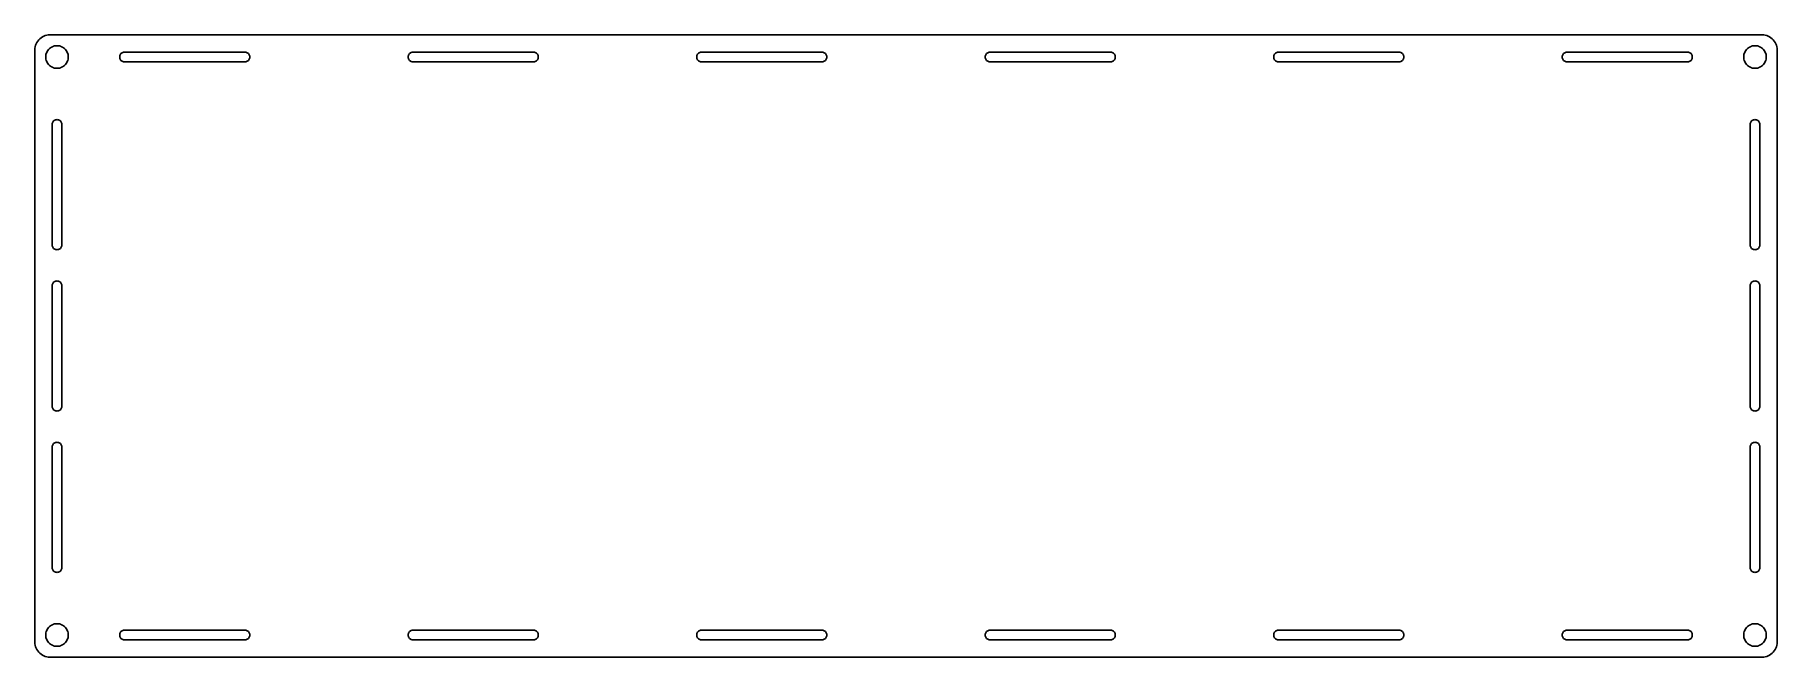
# Model space of a CAD drawing. Header units: metres. Extents: x -290 to 290, y -104 to 104.
import ezdxf

# ---------------------------------------------------------------- set-up
doc = ezdxf.new("R2010")
doc.units = ezdxf.units.M

msp = doc.modelspace()

# ---------------------------------------------------------------- linework, layer by layer
for p, q in [((-289.848, 99.0976), (-289.875, 98.575)), ((-289.875, 98.575), (-289.875, -98.575)), ((-289.766, 99.6146), (-289.848, 99.0976)), ((-289.63, 100.12), (-289.766, 99.6146)), ((-289.443, 100.609), (-289.63, 100.12)), ((-289.205, 101.075), (-289.443, 100.609)), ((-288.92, 101.514), (-289.205, 101.075)), ((-288.591, 101.921), (-288.92, 101.514)), ((-288.221, 102.291), (-288.591, 101.921)), ((-287.814, 102.62), (-288.221, 102.291)), ((-287.375, 102.905), (-287.814, 102.62)), ((-286.909, 103.143), (-287.375, 102.905)), ((-286.42, 103.33), (-286.909, 103.143)), ((-285.915, 103.466), (-286.42, 103.33)), ((-285.398, 103.548), (-285.915, 103.466)), ((-285.534, 98.4042), (-285.287, 98.7092)), ((-284.875, 103.575), (-285.398, 103.548)), ((-285.287, 98.7092), (-285.009, 98.9868)), ((-285.009, 98.9868), (-284.704, 99.2338)), ((284.875, 103.575), (-284.875, 103.575)), ((-284.704, 99.2338), (-284.375, 99.4476)), ((-284.375, 99.4476), (-284.025, 99.6258)), ((-284.025, 99.6258), (-283.659, 99.7665)), ((-283.659, 99.7665), (-283.28, 99.8681)), ((-283.28, 99.8681), (-282.892, 99.9295)), ((-282.892, 99.9295), (-282.5, 99.95)), ((-282.5, 99.95), (-282.108, 99.9295)), ((-282.108, 99.9295), (-281.72, 99.8681)), ((-281.72, 99.8681), (-281.341, 99.7665)), ((-281.341, 99.7665), (-280.975, 99.6258)), ((-280.975, 99.6258), (-280.625, 99.4476)), ((-280.625, 99.4476), (-280.296, 99.2338)), ((-280.296, 99.2338), (-279.991, 98.9868)), ((-279.991, 98.9868), (-279.713, 98.7092)), ((-279.713, 98.7092), (-279.466, 98.4042)), ((279.466, 98.4042), (279.713, 98.7092)), ((279.713, 98.7092), (279.991, 98.9868)), ((279.991, 98.9868), (280.296, 99.2338)), ((280.296, 99.2338), (280.625, 99.4476)), ((280.625, 99.4476), (280.975, 99.6258)), ((280.975, 99.6258), (281.341, 99.7665)), ((281.341, 99.7665), (281.72, 99.8681)), ((281.72, 99.8681), (282.108, 99.9295)), ((282.108, 99.9295), (282.5, 99.95)), ((282.5, 99.95), (282.892, 99.9295)), ((282.892, 99.9295), (283.28, 99.8681)), ((283.28, 99.8681), (283.659, 99.7665)), ((283.659, 99.7665), (284.025, 99.6258)), ((284.025, 99.6258), (284.375, 99.4476)), ((284.375, 99.4476), (284.704, 99.2338)), ((284.704, 99.2338), (285.009, 98.9868)), ((285.398, 103.548), (284.875, 103.575)), ((285.009, 98.9868), (285.287, 98.7092)), ((285.287, 98.7092), (285.534, 98.4042)), ((285.915, 103.466), (285.398, 103.548)), ((286.42, 103.33), (285.915, 103.466)), ((286.909, 103.143), (286.42, 103.33)), ((287.375, 102.905), (286.909, 103.143)), ((287.814, 102.62), (287.375, 102.905)), ((288.221, 102.291), (287.814, 102.62)), ((288.591, 101.921), (288.221, 102.291)), ((288.92, 101.514), (288.591, 101.921)), ((289.205, 101.075), (288.92, 101.514)), ((289.443, 100.609), (289.205, 101.075)), ((289.63, 100.12), (289.443, 100.609)), ((289.766, 99.6146), (289.63, 100.12)), ((289.848, 99.0976), (289.766, 99.6146)), ((289.875, 98.575), (289.848, 99.0976)), ((289.875, -98.575), (289.875, 98.575)), ((-286.25, 96.2), (-286.229, 96.592)), ((-286.229, 95.808), (-286.25, 96.2)), ((-286.229, 96.592), (-286.168, 96.9797)), ((-286.168, 95.4203), (-286.229, 95.808)), ((-286.168, 96.9797), (-286.066, 97.3588)), ((-286.066, 95.0412), (-286.168, 95.4203)), ((-286.066, 97.3588), (-285.926, 97.7253)), ((-285.926, 94.6747), (-286.066, 95.0412)), ((-285.926, 97.7253), (-285.748, 98.075)), ((-285.748, 94.325), (-285.926, 94.6747)), ((-285.748, 98.075), (-285.534, 98.4042)), ((-285.534, 93.9958), (-285.748, 94.325)), ((-285.287, 93.6908), (-285.534, 93.9958)), ((-285.009, 93.4132), (-285.287, 93.6908)), ((-284.704, 93.1662), (-285.009, 93.4132)), ((-284.375, 92.9524), (-284.704, 93.1662)), ((-284.025, 92.7742), (-284.375, 92.9524)), ((-283.659, 92.6335), (-284.025, 92.7742)), ((-280.975, 92.7742), (-281.341, 92.6335)), ((-280.625, 92.9524), (-280.975, 92.7742)), ((-280.296, 93.1662), (-280.625, 92.9524)), ((-279.991, 93.4132), (-280.296, 93.1662)), ((-279.713, 93.6908), (-279.991, 93.4132)), ((-279.466, 93.9958), (-279.713, 93.6908)), ((-279.466, 98.4042), (-279.252, 98.075)), ((-279.252, 94.325), (-279.466, 93.9958)), ((-279.252, 98.075), (-279.074, 97.7253)), ((-279.074, 94.6747), (-279.252, 94.325)), ((-279.074, 97.7253), (-278.934, 97.3588)), ((-278.934, 95.0412), (-279.074, 94.6747)), ((-278.934, 97.3588), (-278.832, 96.9797)), ((-278.832, 95.4203), (-278.934, 95.0412)), ((-278.832, 96.9797), (-278.771, 96.592)), ((-278.771, 95.808), (-278.832, 95.4203)), ((-278.771, 96.592), (-278.75, 96.2)), ((-278.75, 96.2), (-278.771, 95.808)), ((-261.65, 96.2), (-261.632, 96.4459)), ((-261.632, 95.9541), (-261.65, 96.2)), ((-261.632, 96.4459), (-261.577, 96.6863)), ((-261.577, 95.7137), (-261.632, 95.9541)), ((-261.577, 96.6863), (-261.487, 96.9159)), ((-261.487, 95.4841), (-261.577, 95.7137)), ((-261.487, 96.9159), (-261.363, 97.1295)), ((-261.363, 95.2705), (-261.487, 95.4841)), ((-261.363, 97.1295), (-261.21, 97.3223)), ((-261.21, 95.0777), (-261.363, 95.2705)), ((-261.21, 97.3223), (-261.029, 97.49)), ((-261.029, 94.91), (-261.21, 95.0777)), ((-261.029, 97.49), (-260.825, 97.6289)), ((-260.825, 94.7711), (-261.029, 94.91)), ((-260.825, 97.6289), (-260.603, 97.7359)), ((-260.603, 94.664), (-260.825, 94.7711)), ((-260.603, 97.7359), (-260.367, 97.8086)), ((-260.367, 94.5914), (-260.603, 94.664)), ((-260.367, 97.8086), (-260.123, 97.8454)), ((-260.123, 94.5546), (-260.367, 94.5914)), ((-260.123, 97.8454), (-219.877, 97.8454)), ((-219.877, 94.5546), (-260.123, 94.5546)), ((-219.877, 97.8454), (-219.633, 97.8086)), ((-219.633, 94.5914), (-219.877, 94.5546)), ((-219.633, 97.8086), (-219.397, 97.7359)), ((-219.397, 94.664), (-219.633, 94.5914)), ((-219.397, 97.7359), (-219.175, 97.6289)), ((-219.175, 94.7711), (-219.397, 94.664)), ((-219.175, 97.6289), (-218.971, 97.49)), ((-218.971, 94.91), (-219.175, 94.7711)), ((-218.971, 97.49), (-218.79, 97.3223)), ((-218.79, 95.0777), (-218.971, 94.91)), ((-218.79, 97.3223), (-218.637, 97.1295)), ((-218.637, 95.2705), (-218.79, 95.0777)), ((-218.637, 97.1295), (-218.513, 96.9159)), ((-218.513, 95.4841), (-218.637, 95.2705)), ((-218.513, 96.9159), (-218.423, 96.6863)), ((-218.423, 95.7137), (-218.513, 95.4841)), ((-218.423, 96.6863), (-218.368, 96.4459)), ((-218.368, 95.9541), (-218.423, 95.7137)), ((-218.368, 96.4459), (-218.35, 96.2)), ((-218.35, 96.2), (-218.368, 95.9541)), ((-165.65, 96.2), (-165.632, 96.4459)), ((-165.632, 95.9541), (-165.65, 96.2)), ((-165.632, 96.4459), (-165.577, 96.6863)), ((-165.577, 95.7137), (-165.632, 95.9541)), ((-165.577, 96.6863), (-165.487, 96.9159)), ((-165.487, 95.4841), (-165.577, 95.7137)), ((-165.487, 96.9159), (-165.363, 97.1295)), ((-165.363, 95.2705), (-165.487, 95.4841)), ((-165.363, 97.1295), (-165.21, 97.3223)), ((-165.21, 95.0777), (-165.363, 95.2705)), ((-165.21, 97.3223), (-165.029, 97.49)), ((-165.029, 94.91), (-165.21, 95.0777)), ((-165.029, 97.49), (-164.825, 97.6289)), ((-164.825, 94.7711), (-165.029, 94.91)), ((-164.825, 97.6289), (-164.603, 97.7359)), ((-164.603, 94.664), (-164.825, 94.7711)), ((-164.603, 97.7359), (-164.367, 97.8086)), ((-164.367, 94.5914), (-164.603, 94.664)), ((-164.367, 97.8086), (-164.123, 97.8454)), ((-164.123, 94.5546), (-164.367, 94.5914)), ((-164.123, 97.8454), (-123.877, 97.8454)), ((-123.877, 94.5546), (-164.123, 94.5546)), ((-123.877, 97.8454), (-123.633, 97.8086)), ((-123.633, 94.5914), (-123.877, 94.5546)), ((-123.633, 97.8086), (-123.397, 97.7359)), ((-123.397, 94.664), (-123.633, 94.5914)), ((-123.397, 97.7359), (-123.175, 97.6289)), ((-123.175, 94.7711), (-123.397, 94.664)), ((-123.175, 97.6289), (-122.971, 97.49)), ((-122.971, 94.91), (-123.175, 94.7711)), ((-122.971, 97.49), (-122.79, 97.3223)), ((-122.79, 95.0777), (-122.971, 94.91)), ((-122.79, 97.3223), (-122.637, 97.1295)), ((-122.637, 95.2705), (-122.79, 95.0777)), ((-122.637, 97.1295), (-122.513, 96.9159)), ((-122.513, 95.4841), (-122.637, 95.2705)), ((-122.513, 96.9159), (-122.423, 96.6863)), ((-122.423, 95.7137), (-122.513, 95.4841)), ((-122.423, 96.6863), (-122.368, 96.4459)), ((-122.368, 95.9541), (-122.423, 95.7137)), ((-122.368, 96.4459), (-122.35, 96.2)), ((-122.35, 96.2), (-122.368, 95.9541)), ((-69.65, 96.2), (-69.6316, 96.4459)), ((-69.6316, 95.9541), (-69.65, 96.2)), ((-69.6316, 96.4459), (-69.5767, 96.6863)), ((-69.5767, 95.7137), (-69.6316, 95.9541)), ((-69.5767, 96.6863), (-69.4866, 96.9159)), ((-69.4866, 95.4841), (-69.5767, 95.7137)), ((-69.4866, 96.9159), (-69.3633, 97.1295)), ((-69.3633, 95.2705), (-69.4866, 95.4841)), ((-69.3633, 97.1295), (-69.2095, 97.3223)), ((-69.2095, 95.0777), (-69.3633, 95.2705)), ((-69.2095, 97.3223), (-69.0287, 97.49)), ((-69.0287, 94.91), (-69.2095, 95.0777)), ((-69.0287, 97.49), (-68.825, 97.6289)), ((-68.825, 94.7711), (-69.0287, 94.91)), ((-68.825, 97.6289), (-68.6028, 97.7359)), ((-68.6028, 94.664), (-68.825, 94.7711)), ((-68.6028, 97.7359), (-68.3672, 97.8086)), ((-68.3672, 94.5914), (-68.6028, 94.664)), ((-68.3672, 97.8086), (-68.1233, 97.8454)), ((-68.1233, 94.5546), (-68.3672, 94.5914)), ((-68.1233, 97.8454), (-27.8767, 97.8454)), ((-27.8767, 94.5546), (-68.1233, 94.5546)), ((-27.8767, 97.8454), (-27.6328, 97.8086)), ((-27.6328, 94.5914), (-27.8767, 94.5546)), ((-27.6328, 97.8086), (-27.3972, 97.7359)), ((-27.3972, 94.664), (-27.6328, 94.5914)), ((-27.3972, 97.7359), (-27.175, 97.6289)), ((-27.175, 94.7711), (-27.3972, 94.664)), ((-27.175, 97.6289), (-26.9712, 97.49)), ((-26.9712, 94.91), (-27.175, 94.7711)), ((-26.9712, 97.49), (-26.7905, 97.3223)), ((-26.7905, 95.0777), (-26.9712, 94.91)), ((-26.7905, 97.3223), (-26.6367, 97.1295)), ((-26.6367, 95.2705), (-26.7905, 95.0777)), ((-26.6367, 97.1295), (-26.5134, 96.9159)), ((-26.5134, 95.4841), (-26.6367, 95.2705)), ((-26.5134, 96.9159), (-26.4233, 96.6863)), ((-26.4233, 95.7137), (-26.5134, 95.4841)), ((-26.4233, 96.6863), (-26.3684, 96.4459)), ((-26.3684, 95.9541), (-26.4233, 95.7137)), ((-26.3684, 96.4459), (-26.35, 96.2)), ((-26.35, 96.2), (-26.3684, 95.9541)), ((26.35, 96.2), (26.3684, 96.4459)), ((26.3684, 95.9541), (26.35, 96.2)), ((26.3684, 96.4459), (26.4233, 96.6863)), ((26.4233, 95.7137), (26.3684, 95.9541)), ((26.4233, 96.6863), (26.5134, 96.9159)), ((26.5134, 95.4841), (26.4233, 95.7137)), ((26.5134, 96.9159), (26.6367, 97.1295)), ((26.6367, 95.2705), (26.5134, 95.4841)), ((26.6367, 97.1295), (26.7905, 97.3223)), ((26.7905, 95.0777), (26.6367, 95.2705)), ((26.7905, 97.3223), (26.9712, 97.49)), ((26.9712, 94.91), (26.7905, 95.0777)), ((26.9712, 97.49), (27.175, 97.6289)), ((27.175, 94.7711), (26.9712, 94.91)), ((27.175, 97.6289), (27.3972, 97.7359)), ((27.3972, 94.664), (27.175, 94.7711)), ((27.3972, 97.7359), (27.6328, 97.8086)), ((27.6328, 94.5914), (27.3972, 94.664)), ((27.6328, 97.8086), (27.8767, 97.8454)), ((27.8767, 94.5546), (27.6328, 94.5914)), ((27.8767, 97.8454), (68.1233, 97.8454)), ((68.1233, 94.5546), (27.8767, 94.5546)), ((68.1233, 97.8454), (68.3672, 97.8086)), ((68.3672, 94.5914), (68.1233, 94.5546)), ((68.3672, 97.8086), (68.6028, 97.7359)), ((68.6028, 94.664), (68.3672, 94.5914)), ((68.6028, 97.7359), (68.825, 97.6289)), ((68.825, 94.7711), (68.6028, 94.664)), ((68.825, 97.6289), (69.0287, 97.49)), ((69.0287, 94.91), (68.825, 94.7711)), ((69.0287, 97.49), (69.2095, 97.3223)), ((69.2095, 95.0777), (69.0287, 94.91)), ((69.2095, 97.3223), (69.3633, 97.1295)), ((69.3633, 95.2705), (69.2095, 95.0777)), ((69.3633, 97.1295), (69.4866, 96.9159)), ((69.4866, 95.4841), (69.3633, 95.2705)), ((69.4866, 96.9159), (69.5767, 96.6863)), ((69.5767, 95.7137), (69.4866, 95.4841)), ((69.5767, 96.6863), (69.6316, 96.4459)), ((69.6316, 95.9541), (69.5767, 95.7137)), ((69.6316, 96.4459), (69.65, 96.2)), ((69.65, 96.2), (69.6316, 95.9541)), ((122.35, 96.2), (122.368, 96.4459)), ((122.368, 95.9541), (122.35, 96.2)), ((122.368, 96.4459), (122.423, 96.6863)), ((122.423, 95.7137), (122.368, 95.9541)), ((122.423, 96.6863), (122.513, 96.9159)), ((122.513, 95.4841), (122.423, 95.7137)), ((122.513, 96.9159), (122.637, 97.1295)), ((122.637, 95.2705), (122.513, 95.4841)), ((122.637, 97.1295), (122.79, 97.3223)), ((122.79, 95.0777), (122.637, 95.2705)), ((122.79, 97.3223), (122.971, 97.49)), ((122.971, 94.91), (122.79, 95.0777)), ((122.971, 97.49), (123.175, 97.6289)), ((123.175, 94.7711), (122.971, 94.91)), ((123.175, 97.6289), (123.397, 97.7359)), ((123.397, 94.664), (123.175, 94.7711)), ((123.397, 97.7359), (123.633, 97.8086)), ((123.633, 94.5914), (123.397, 94.664)), ((123.633, 97.8086), (123.877, 97.8454)), ((123.877, 94.5546), (123.633, 94.5914)), ((123.877, 97.8454), (164.123, 97.8454)), ((164.123, 94.5546), (123.877, 94.5546)), ((164.123, 97.8454), (164.367, 97.8086)), ((164.367, 94.5914), (164.123, 94.5546)), ((164.367, 97.8086), (164.603, 97.7359)), ((164.603, 94.664), (164.367, 94.5914)), ((164.603, 97.7359), (164.825, 97.6289)), ((164.825, 94.7711), (164.603, 94.664)), ((164.825, 97.6289), (165.029, 97.49)), ((165.029, 94.91), (164.825, 94.7711)), ((165.029, 97.49), (165.21, 97.3223)), ((165.21, 95.0777), (165.029, 94.91)), ((165.21, 97.3223), (165.363, 97.1295)), ((165.363, 95.2705), (165.21, 95.0777)), ((165.363, 97.1295), (165.487, 96.9159)), ((165.487, 95.4841), (165.363, 95.2705)), ((165.487, 96.9159), (165.577, 96.6863)), ((165.577, 95.7137), (165.487, 95.4841)), ((165.577, 96.6863), (165.632, 96.4459)), ((165.632, 95.9541), (165.577, 95.7137)), ((165.632, 96.4459), (165.65, 96.2)), ((165.65, 96.2), (165.632, 95.9541)), ((218.35, 96.2), (218.368, 96.4459)), ((218.368, 95.9541), (218.35, 96.2)), ((218.368, 96.4459), (218.423, 96.6863)), ((218.423, 95.7137), (218.368, 95.9541)), ((218.423, 96.6863), (218.513, 96.9159)), ((218.513, 95.4841), (218.423, 95.7137)), ((218.513, 96.9159), (218.637, 97.1295)), ((218.637, 95.2705), (218.513, 95.4841)), ((218.637, 97.1295), (218.79, 97.3223)), ((218.79, 95.0777), (218.637, 95.2705)), ((218.79, 97.3223), (218.971, 97.49)), ((218.971, 94.91), (218.79, 95.0777)), ((218.971, 97.49), (219.175, 97.6289)), ((219.175, 94.7711), (218.971, 94.91)), ((219.175, 97.6289), (219.397, 97.7359)), ((219.397, 94.664), (219.175, 94.7711)), ((219.397, 97.7359), (219.633, 97.8086)), ((219.633, 94.5914), (219.397, 94.664)), ((219.633, 97.8086), (219.877, 97.8454)), ((219.877, 94.5546), (219.633, 94.5914)), ((219.877, 97.8454), (260.123, 97.8454)), ((260.123, 94.5546), (219.877, 94.5546)), ((260.123, 97.8454), (260.367, 97.8086)), ((260.367, 94.5914), (260.123, 94.5546)), ((260.367, 97.8086), (260.603, 97.7359)), ((260.603, 94.664), (260.367, 94.5914)), ((260.603, 97.7359), (260.825, 97.6289)), ((260.825, 94.7711), (260.603, 94.664)), ((260.825, 97.6289), (261.029, 97.49)), ((261.029, 94.91), (260.825, 94.7711)), ((261.029, 97.49), (261.21, 97.3223)), ((261.21, 95.0777), (261.029, 94.91)), ((261.21, 97.3223), (261.363, 97.1295)), ((261.363, 95.2705), (261.21, 95.0777)), ((261.363, 97.1295), (261.487, 96.9159)), ((261.487, 95.4841), (261.363, 95.2705)), ((261.487, 96.9159), (261.577, 96.6863)), ((261.577, 95.7137), (261.487, 95.4841)), ((261.577, 96.6863), (261.632, 96.4459)), ((261.632, 95.9541), (261.577, 95.7137)), ((261.632, 96.4459), (261.65, 96.2)), ((261.65, 96.2), (261.632, 95.9541)), ((278.75, 96.2), (278.771, 96.592)), ((278.771, 95.808), (278.75, 96.2)), ((278.771, 96.592), (278.832, 96.9797)), ((278.832, 95.4203), (278.771, 95.808)), ((278.832, 96.9797), (278.934, 97.3588)), ((278.934, 95.0412), (278.832, 95.4203)), ((278.934, 97.3588), (279.074, 97.7253)), ((279.074, 94.6747), (278.934, 95.0412)), ((279.074, 97.7253), (279.252, 98.075)), ((279.252, 94.325), (279.074, 94.6747)), ((279.252, 98.075), (279.466, 98.4042)), ((279.466, 93.9958), (279.252, 94.325)), ((279.713, 93.6908), (279.466, 93.9958)), ((279.991, 93.4132), (279.713, 93.6908)), ((280.296, 93.1662), (279.991, 93.4132)), ((280.625, 92.9524), (280.296, 93.1662)), ((280.975, 92.7742), (280.625, 92.9524)), ((281.341, 92.6335), (280.975, 92.7742)), ((284.025, 92.7742), (283.659, 92.6335)), ((284.375, 92.9524), (284.025, 92.7742)), ((284.704, 93.1662), (284.375, 92.9524)), ((285.009, 93.4132), (284.704, 93.1662)), ((285.287, 93.6908), (285.009, 93.4132)), ((285.534, 93.9958), (285.287, 93.6908)), ((285.534, 98.4042), (285.748, 98.075)), ((285.748, 94.325), (285.534, 93.9958)), ((285.748, 98.075), (285.926, 97.7253)), ((285.926, 94.6747), (285.748, 94.325)), ((285.926, 97.7253), (286.066, 97.3588)), ((286.066, 95.0412), (285.926, 94.6747)), ((286.066, 97.3588), (286.168, 96.9797)), ((286.168, 95.4203), (286.066, 95.0412)), ((286.168, 96.9797), (286.229, 96.592)), ((286.229, 95.808), (286.168, 95.4203)), ((286.229, 96.592), (286.25, 96.2)), ((286.25, 96.2), (286.229, 95.808)), ((-283.28, 92.5319), (-283.659, 92.6335)), ((-282.892, 92.4705), (-283.28, 92.5319)), ((-282.5, 92.45), (-282.892, 92.4705)), ((-282.108, 92.4705), (-282.5, 92.45)), ((-281.72, 92.5319), (-282.108, 92.4705)), ((-281.341, 92.6335), (-281.72, 92.5319)), ((281.72, 92.5319), (281.341, 92.6335)), ((282.108, 92.4705), (281.72, 92.5319)), ((282.5, 92.45), (282.108, 92.4705)), ((282.892, 92.4705), (282.5, 92.45)), ((283.28, 92.5319), (282.892, 92.4705)), ((283.659, 92.6335), (283.28, 92.5319)), ((-284.145, 73.8233), (-284.109, 74.0672)), ((-284.145, 33.5767), (-284.145, 73.8233)), ((-284.109, 74.0672), (-284.036, 74.3028)), ((-284.036, 74.3028), (-283.929, 74.525)), ((-283.929, 74.525), (-283.79, 74.7288)), ((-283.79, 74.7288), (-283.622, 74.9095)), ((-283.622, 74.9095), (-283.429, 75.0633)), ((-283.429, 75.0633), (-283.216, 75.1866)), ((-283.216, 75.1866), (-282.986, 75.2767)), ((-282.986, 75.2767), (-282.746, 75.3316)), ((-282.746, 75.3316), (-282.5, 75.35)), ((-282.5, 75.35), (-282.254, 75.3316)), ((-282.254, 75.3316), (-282.014, 75.2767)), ((-282.014, 75.2767), (-281.784, 75.1866)), ((-281.784, 75.1866), (-281.571, 75.0633)), ((-281.571, 75.0633), (-281.378, 74.9095)), ((-281.378, 74.9095), (-281.21, 74.7288)), ((-281.21, 74.7288), (-281.071, 74.525)), ((-281.071, 74.525), (-280.964, 74.3028)), ((-280.964, 74.3028), (-280.891, 74.0672)), ((-280.891, 74.0672), (-280.855, 73.8233)), ((-280.855, 73.8233), (-280.855, 33.5767)), ((280.855, 73.8233), (280.891, 74.0672)), ((280.855, 33.5767), (280.855, 73.8233)), ((280.891, 74.0672), (280.964, 74.3028)), ((280.964, 74.3028), (281.071, 74.525)), ((281.071, 74.525), (281.21, 74.7288)), ((281.21, 74.7288), (281.378, 74.9095)), ((281.378, 74.9095), (281.571, 75.0633)), ((281.571, 75.0633), (281.784, 75.1866)), ((281.784, 75.1866), (282.014, 75.2767)), ((282.014, 75.2767), (282.254, 75.3316)), ((282.254, 75.3316), (282.5, 75.35)), ((282.5, 75.35), (282.746, 75.3316)), ((282.746, 75.3316), (282.986, 75.2767)), ((282.986, 75.2767), (283.216, 75.1866)), ((283.216, 75.1866), (283.429, 75.0633)), ((283.429, 75.0633), (283.622, 74.9095)), ((283.622, 74.9095), (283.79, 74.7288)), ((283.79, 74.7288), (283.929, 74.525)), ((283.929, 74.525), (284.036, 74.3028)), ((284.036, 74.3028), (284.109, 74.0672)), ((284.109, 74.0672), (284.145, 73.8233)), ((284.145, 73.8233), (284.145, 33.5767)), ((-284.109, 33.3328), (-284.145, 33.5767)), ((-284.036, 33.0972), (-284.109, 33.3328)), ((-283.929, 32.875), (-284.036, 33.0972)), ((-283.79, 32.6712), (-283.929, 32.875)), ((-283.622, 32.4905), (-283.79, 32.6712)), ((-283.429, 32.3367), (-283.622, 32.4905)), ((-283.216, 32.2134), (-283.429, 32.3367)), ((-282.986, 32.1233), (-283.216, 32.2134)), ((-282.746, 32.0684), (-282.986, 32.1233)), ((-282.5, 32.05), (-282.746, 32.0684)), ((-282.254, 32.0684), (-282.5, 32.05)), ((-282.014, 32.1233), (-282.254, 32.0684)), ((-281.784, 32.2134), (-282.014, 32.1233)), ((-281.571, 32.3367), (-281.784, 32.2134)), ((-281.378, 32.4905), (-281.571, 32.3367)), ((-281.21, 32.6712), (-281.378, 32.4905)), ((-281.071, 32.875), (-281.21, 32.6712)), ((-280.964, 33.0972), (-281.071, 32.875)), ((-280.891, 33.3328), (-280.964, 33.0972)), ((-280.855, 33.5767), (-280.891, 33.3328)), ((280.891, 33.3328), (280.855, 33.5767)), ((280.964, 33.0972), (280.891, 33.3328)), ((281.071, 32.875), (280.964, 33.0972)), ((281.21, 32.6712), (281.071, 32.875)), ((281.378, 32.4905), (281.21, 32.6712)), ((281.571, 32.3367), (281.378, 32.4905)), ((281.784, 32.2134), (281.571, 32.3367)), ((282.014, 32.1233), (281.784, 32.2134)), ((282.254, 32.0684), (282.014, 32.1233)), ((282.5, 32.05), (282.254, 32.0684)), ((282.746, 32.0684), (282.5, 32.05)), ((282.986, 32.1233), (282.746, 32.0684)), ((283.216, 32.2134), (282.986, 32.1233)), ((283.429, 32.3367), (283.216, 32.2134)), ((283.622, 32.4905), (283.429, 32.3367)), ((283.79, 32.6712), (283.622, 32.4905)), ((283.929, 32.875), (283.79, 32.6712)), ((284.036, 33.0972), (283.929, 32.875)), ((284.109, 33.3328), (284.036, 33.0972)), ((284.145, 33.5767), (284.109, 33.3328)), ((-284.145, 20.1233), (-284.109, 20.3672)), ((-284.145, -20.1233), (-284.145, 20.1233)), ((-284.109, 20.3672), (-284.036, 20.6028)), ((-284.036, 20.6028), (-283.929, 20.825)), ((-283.929, 20.825), (-283.79, 21.0287)), ((-283.79, 21.0287), (-283.622, 21.2095)), ((-283.622, 21.2095), (-283.429, 21.3633)), ((-283.429, 21.3633), (-283.216, 21.4866)), ((-283.216, 21.4866), (-282.986, 21.5767)), ((-282.986, 21.5767), (-282.746, 21.6316)), ((-282.746, 21.6316), (-282.5, 21.65)), ((-282.5, 21.65), (-282.254, 21.6316)), ((-282.254, 21.6316), (-282.014, 21.5767)), ((-282.014, 21.5767), (-281.784, 21.4866)), ((-281.784, 21.4866), (-281.571, 21.3633)), ((-281.571, 21.3633), (-281.378, 21.2095)), ((-281.378, 21.2095), (-281.21, 21.0287)), ((-281.21, 21.0287), (-281.071, 20.825)), ((-281.071, 20.825), (-280.964, 20.6028)), ((-280.964, 20.6028), (-280.891, 20.3672)), ((-280.891, 20.3672), (-280.855, 20.1233)), ((-280.855, 20.1233), (-280.855, -20.1233)), ((280.855, 20.1233), (280.891, 20.3672)), ((280.855, -20.1233), (280.855, 20.1233)), ((280.891, 20.3672), (280.964, 20.6028)), ((280.964, 20.6028), (281.071, 20.825)), ((281.071, 20.825), (281.21, 21.0287)), ((281.21, 21.0287), (281.378, 21.2095)), ((281.378, 21.2095), (281.571, 21.3633)), ((281.571, 21.3633), (281.784, 21.4866)), ((281.784, 21.4866), (282.014, 21.5767)), ((282.014, 21.5767), (282.254, 21.6316)), ((282.254, 21.6316), (282.5, 21.65)), ((282.5, 21.65), (282.746, 21.6316)), ((282.746, 21.6316), (282.986, 21.5767)), ((282.986, 21.5767), (283.216, 21.4866)), ((283.216, 21.4866), (283.429, 21.3633)), ((283.429, 21.3633), (283.622, 21.2095)), ((283.622, 21.2095), (283.79, 21.0287)), ((283.79, 21.0287), (283.929, 20.825)), ((283.929, 20.825), (284.036, 20.6028)), ((284.036, 20.6028), (284.109, 20.3672)), ((284.109, 20.3672), (284.145, 20.1233)), ((284.145, 20.1233), (284.145, -20.1233)), ((-284.109, -20.3672), (-284.145, -20.1233)), ((-284.036, -20.6028), (-284.109, -20.3672)), ((-283.929, -20.825), (-284.036, -20.6028)), ((-283.79, -21.0287), (-283.929, -20.825)), ((-283.622, -21.2095), (-283.79, -21.0287)), ((-283.429, -21.3633), (-283.622, -21.2095)), ((-283.216, -21.4866), (-283.429, -21.3633)), ((-282.986, -21.5767), (-283.216, -21.4866)), ((-282.746, -21.6316), (-282.986, -21.5767)), ((-282.5, -21.65), (-282.746, -21.6316)), ((-282.254, -21.6316), (-282.5, -21.65)), ((-282.014, -21.5767), (-282.254, -21.6316)), ((-281.784, -21.4866), (-282.014, -21.5767)), ((-281.571, -21.3633), (-281.784, -21.4866)), ((-281.378, -21.2095), (-281.571, -21.3633)), ((-281.21, -21.0287), (-281.378, -21.2095)), ((-281.071, -20.825), (-281.21, -21.0287)), ((-280.964, -20.6028), (-281.071, -20.825)), ((-280.891, -20.3672), (-280.964, -20.6028)), ((-280.855, -20.1233), (-280.891, -20.3672)), ((280.891, -20.3672), (280.855, -20.1233)), ((280.964, -20.6028), (280.891, -20.3672)), ((281.071, -20.825), (280.964, -20.6028)), ((281.21, -21.0287), (281.071, -20.825)), ((281.378, -21.2095), (281.21, -21.0287)), ((281.571, -21.3633), (281.378, -21.2095)), ((281.784, -21.4866), (281.571, -21.3633)), ((282.014, -21.5767), (281.784, -21.4866)), ((282.254, -21.6316), (282.014, -21.5767)), ((282.5, -21.65), (282.254, -21.6316)), ((282.746, -21.6316), (282.5, -21.65)), ((282.986, -21.5767), (282.746, -21.6316)), ((283.216, -21.4866), (282.986, -21.5767)), ((283.429, -21.3633), (283.216, -21.4866)), ((283.622, -21.2095), (283.429, -21.3633)), ((283.79, -21.0287), (283.622, -21.2095)), ((283.929, -20.825), (283.79, -21.0287)), ((284.036, -20.6028), (283.929, -20.825)), ((284.109, -20.3672), (284.036, -20.6028)), ((284.145, -20.1233), (284.109, -20.3672)), ((-284.145, -33.5767), (-284.109, -33.3328)), ((-284.145, -73.8233), (-284.145, -33.5767)), ((-284.109, -33.3328), (-284.036, -33.0972)), ((-284.036, -33.0972), (-283.929, -32.875)), ((-283.929, -32.875), (-283.79, -32.6712)), ((-283.79, -32.6712), (-283.622, -32.4905)), ((-283.622, -32.4905), (-283.429, -32.3367)), ((-283.429, -32.3367), (-283.216, -32.2134)), ((-283.216, -32.2134), (-282.986, -32.1233)), ((-282.986, -32.1233), (-282.746, -32.0684)), ((-282.746, -32.0684), (-282.5, -32.05)), ((-282.5, -32.05), (-282.254, -32.0684)), ((-282.254, -32.0684), (-282.014, -32.1233)), ((-282.014, -32.1233), (-281.784, -32.2134)), ((-281.784, -32.2134), (-281.571, -32.3367)), ((-281.571, -32.3367), (-281.378, -32.4905)), ((-281.378, -32.4905), (-281.21, -32.6712)), ((-281.21, -32.6712), (-281.071, -32.875)), ((-281.071, -32.875), (-280.964, -33.0972)), ((-280.964, -33.0972), (-280.891, -33.3328)), ((-280.891, -33.3328), (-280.855, -33.5767)), ((-280.855, -33.5767), (-280.855, -73.8233)), ((280.855, -33.5767), (280.891, -33.3328)), ((280.855, -73.8233), (280.855, -33.5767)), ((280.891, -33.3328), (280.964, -33.0972)), ((280.964, -33.0972), (281.071, -32.875)), ((281.071, -32.875), (281.21, -32.6712)), ((281.21, -32.6712), (281.378, -32.4905)), ((281.378, -32.4905), (281.571, -32.3367)), ((281.571, -32.3367), (281.784, -32.2134)), ((281.784, -32.2134), (282.014, -32.1233)), ((282.014, -32.1233), (282.254, -32.0684)), ((282.254, -32.0684), (282.5, -32.05)), ((282.5, -32.05), (282.746, -32.0684)), ((282.746, -32.0684), (282.986, -32.1233)), ((282.986, -32.1233), (283.216, -32.2134)), ((283.216, -32.2134), (283.429, -32.3367)), ((283.429, -32.3367), (283.622, -32.4905)), ((283.622, -32.4905), (283.79, -32.6712)), ((283.79, -32.6712), (283.929, -32.875)), ((283.929, -32.875), (284.036, -33.0972)), ((284.036, -33.0972), (284.109, -33.3328)), ((284.109, -33.3328), (284.145, -33.5767)), ((284.145, -33.5767), (284.145, -73.8233)), ((-284.109, -74.0672), (-284.145, -73.8233)), ((-284.036, -74.3028), (-284.109, -74.0672)), ((-283.929, -74.525), (-284.036, -74.3028)), ((-283.79, -74.7288), (-283.929, -74.525)), ((-283.622, -74.9095), (-283.79, -74.7288)), ((-283.429, -75.0633), (-283.622, -74.9095)), ((-283.216, -75.1866), (-283.429, -75.0633)), ((-282.986, -75.2767), (-283.216, -75.1866)), ((-282.746, -75.3316), (-282.986, -75.2767)), ((-282.5, -75.35), (-282.746, -75.3316)), ((-282.254, -75.3316), (-282.5, -75.35)), ((-282.014, -75.2767), (-282.254, -75.3316)), ((-281.784, -75.1866), (-282.014, -75.2767)), ((-281.571, -75.0633), (-281.784, -75.1866)), ((-281.378, -74.9095), (-281.571, -75.0633)), ((-281.21, -74.7288), (-281.378, -74.9095)), ((-281.071, -74.525), (-281.21, -74.7288)), ((-280.964, -74.3028), (-281.071, -74.525)), ((-280.891, -74.0672), (-280.964, -74.3028)), ((-280.855, -73.8233), (-280.891, -74.0672)), ((280.891, -74.0672), (280.855, -73.8233)), ((280.964, -74.3028), (280.891, -74.0672)), ((281.071, -74.525), (280.964, -74.3028)), ((281.21, -74.7288), (281.071, -74.525)), ((281.378, -74.9095), (281.21, -74.7288)), ((281.571, -75.0633), (281.378, -74.9095)), ((281.784, -75.1866), (281.571, -75.0633)), ((282.014, -75.2767), (281.784, -75.1866)), ((282.254, -75.3316), (282.014, -75.2767)), ((282.5, -75.35), (282.254, -75.3316)), ((282.746, -75.3316), (282.5, -75.35)), ((282.986, -75.2767), (282.746, -75.3316)), ((283.216, -75.1866), (282.986, -75.2767)), ((283.429, -75.0633), (283.216, -75.1866)), ((283.622, -74.9095), (283.429, -75.0633)), ((283.79, -74.7288), (283.622, -74.9095)), ((283.929, -74.525), (283.79, -74.7288)), ((284.036, -74.3028), (283.929, -74.525)), ((284.109, -74.0672), (284.036, -74.3028)), ((284.145, -73.8233), (284.109, -74.0672)), ((-284.025, -92.7742), (-283.659, -92.6335)), ((-283.659, -92.6335), (-283.28, -92.5319)), ((-283.28, -92.5319), (-282.892, -92.4705)), ((-282.892, -92.4705), (-282.5, -92.45)), ((-282.5, -92.45), (-282.108, -92.4705)), ((-282.108, -92.4705), (-281.72, -92.5319)), ((-281.72, -92.5319), (-281.341, -92.6335)), ((-281.341, -92.6335), (-280.975, -92.7742)), ((280.975, -92.7742), (281.341, -92.6335)), ((281.341, -92.6335), (281.72, -92.5319)), ((281.72, -92.5319), (282.108, -92.4705)), ((282.108, -92.4705), (282.5, -92.45)), ((282.5, -92.45), (282.892, -92.4705)), ((282.892, -92.4705), (283.28, -92.5319)), ((283.28, -92.5319), (283.659, -92.6335)), ((283.659, -92.6335), (284.025, -92.7742)), ((-286.25, -96.2), (-286.229, -95.808)), ((-286.229, -96.592), (-286.25, -96.2)), ((-286.229, -95.808), (-286.168, -95.4203)), ((-286.168, -96.9797), (-286.229, -96.592)), ((-286.168, -95.4203), (-286.066, -95.0412)), ((-286.066, -97.3588), (-286.168, -96.9797)), ((-286.066, -95.0412), (-285.926, -94.6747)), ((-285.926, -97.7253), (-286.066, -97.3588)), ((-285.926, -94.6747), (-285.748, -94.325)), ((-285.748, -98.075), (-285.926, -97.7253)), ((-285.748, -94.325), (-285.534, -93.9958)), ((-285.534, -98.4042), (-285.748, -98.075)), ((-285.534, -93.9958), (-285.287, -93.6908)), ((-285.287, -98.7092), (-285.534, -98.4042)), ((-285.287, -93.6908), (-285.009, -93.4132)), ((-285.009, -93.4132), (-284.704, -93.1662)), ((-284.704, -93.1662), (-284.375, -92.9524)), ((-284.375, -92.9524), (-284.025, -92.7742)), ((-280.975, -92.7742), (-280.625, -92.9524)), ((-280.625, -92.9524), (-280.296, -93.1662)), ((-280.296, -93.1662), (-279.991, -93.4132)), ((-279.991, -93.4132), (-279.713, -93.6908)), ((-279.713, -93.6908), (-279.466, -93.9958)), ((-279.466, -98.4042), (-279.713, -98.7092)), ((-279.466, -93.9958), (-279.252, -94.325)), ((-279.252, -98.075), (-279.466, -98.4042)), ((-279.252, -94.325), (-279.074, -94.6747)), ((-279.074, -97.7253), (-279.252, -98.075)), ((-279.074, -94.6747), (-278.934, -95.0412)), ((-278.934, -97.3588), (-279.074, -97.7253)), ((-278.934, -95.0412), (-278.832, -95.4203)), ((-278.832, -96.9797), (-278.934, -97.3588)), ((-278.832, -95.4203), (-278.771, -95.808)), ((-278.771, -96.592), (-278.832, -96.9797)), ((-278.771, -95.808), (-278.75, -96.2)), ((-278.75, -96.2), (-278.771, -96.592)), ((-261.65, -96.2), (-261.632, -95.9541)), ((-261.632, -96.4459), (-261.65, -96.2)), ((-261.632, -95.9541), (-261.577, -95.7137)), ((-261.577, -96.6863), (-261.632, -96.4459)), ((-261.577, -95.7137), (-261.487, -95.4841)), ((-261.487, -96.9159), (-261.577, -96.6863)), ((-261.487, -95.4841), (-261.363, -95.2705)), ((-261.363, -97.1295), (-261.487, -96.9159)), ((-261.363, -95.2705), (-261.21, -95.0777)), ((-261.21, -97.3223), (-261.363, -97.1295)), ((-261.21, -95.0777), (-261.029, -94.91)), ((-261.029, -97.49), (-261.21, -97.3223)), ((-261.029, -94.91), (-260.825, -94.7711)), ((-260.825, -97.6289), (-261.029, -97.49)), ((-260.825, -94.7711), (-260.603, -94.664)), ((-260.603, -97.7359), (-260.825, -97.6289)), ((-260.603, -94.664), (-260.367, -94.5914)), ((-260.367, -97.8086), (-260.603, -97.7359)), ((-260.367, -94.5914), (-260.123, -94.5546)), ((-260.123, -97.8454), (-260.367, -97.8086)), ((-260.123, -94.5546), (-219.877, -94.5546)), ((-219.877, -97.8454), (-260.123, -97.8454)), ((-219.877, -94.5546), (-219.633, -94.5914)), ((-219.633, -97.8086), (-219.877, -97.8454)), ((-219.633, -94.5914), (-219.397, -94.664)), ((-219.397, -97.7359), (-219.633, -97.8086)), ((-219.397, -94.664), (-219.175, -94.7711)), ((-219.175, -97.6289), (-219.397, -97.7359)), ((-219.175, -94.7711), (-218.971, -94.91)), ((-218.971, -97.49), (-219.175, -97.6289)), ((-218.971, -94.91), (-218.79, -95.0777)), ((-218.79, -97.3223), (-218.971, -97.49)), ((-218.79, -95.0777), (-218.637, -95.2705)), ((-218.637, -97.1295), (-218.79, -97.3223)), ((-218.637, -95.2705), (-218.513, -95.4841)), ((-218.513, -96.9159), (-218.637, -97.1295)), ((-218.513, -95.4841), (-218.423, -95.7137)), ((-218.423, -96.6863), (-218.513, -96.9159)), ((-218.423, -95.7137), (-218.368, -95.9541)), ((-218.368, -96.4459), (-218.423, -96.6863)), ((-218.368, -95.9541), (-218.35, -96.2)), ((-218.35, -96.2), (-218.368, -96.4459)), ((-165.65, -96.2), (-165.632, -95.9541)), ((-165.632, -96.4459), (-165.65, -96.2)), ((-165.632, -95.9541), (-165.577, -95.7137)), ((-165.577, -96.6863), (-165.632, -96.4459)), ((-165.577, -95.7137), (-165.487, -95.4841)), ((-165.487, -96.9159), (-165.577, -96.6863)), ((-165.487, -95.4841), (-165.363, -95.2705)), ((-165.363, -97.1295), (-165.487, -96.9159)), ((-165.363, -95.2705), (-165.21, -95.0777)), ((-165.21, -97.3223), (-165.363, -97.1295)), ((-165.21, -95.0777), (-165.029, -94.91)), ((-165.029, -97.49), (-165.21, -97.3223)), ((-165.029, -94.91), (-164.825, -94.7711)), ((-164.825, -97.6289), (-165.029, -97.49)), ((-164.825, -94.7711), (-164.603, -94.664)), ((-164.603, -97.7359), (-164.825, -97.6289)), ((-164.603, -94.664), (-164.367, -94.5914)), ((-164.367, -97.8086), (-164.603, -97.7359)), ((-164.367, -94.5914), (-164.123, -94.5546)), ((-164.123, -97.8454), (-164.367, -97.8086)), ((-164.123, -94.5546), (-123.877, -94.5546)), ((-123.877, -97.8454), (-164.123, -97.8454)), ((-123.877, -94.5546), (-123.633, -94.5914)), ((-123.633, -97.8086), (-123.877, -97.8454)), ((-123.633, -94.5914), (-123.397, -94.664)), ((-123.397, -97.7359), (-123.633, -97.8086)), ((-123.397, -94.664), (-123.175, -94.7711)), ((-123.175, -97.6289), (-123.397, -97.7359)), ((-123.175, -94.7711), (-122.971, -94.91)), ((-122.971, -97.49), (-123.175, -97.6289)), ((-122.971, -94.91), (-122.79, -95.0777)), ((-122.79, -97.3223), (-122.971, -97.49)), ((-122.79, -95.0777), (-122.637, -95.2705)), ((-122.637, -97.1295), (-122.79, -97.3223)), ((-122.637, -95.2705), (-122.513, -95.4841)), ((-122.513, -96.9159), (-122.637, -97.1295)), ((-122.513, -95.4841), (-122.423, -95.7137)), ((-122.423, -96.6863), (-122.513, -96.9159)), ((-122.423, -95.7137), (-122.368, -95.9541)), ((-122.368, -96.4459), (-122.423, -96.6863)), ((-122.368, -95.9541), (-122.35, -96.2)), ((-122.35, -96.2), (-122.368, -96.4459)), ((-69.65, -96.2), (-69.6316, -95.9541)), ((-69.6316, -96.4459), (-69.65, -96.2)), ((-69.6316, -95.9541), (-69.5767, -95.7137)), ((-69.5767, -96.6863), (-69.6316, -96.4459)), ((-69.5767, -95.7137), (-69.4866, -95.4841)), ((-69.4866, -96.9159), (-69.5767, -96.6863)), ((-69.4866, -95.4841), (-69.3633, -95.2705)), ((-69.3633, -97.1295), (-69.4866, -96.9159)), ((-69.3633, -95.2705), (-69.2095, -95.0777)), ((-69.2095, -97.3223), (-69.3633, -97.1295)), ((-69.2095, -95.0777), (-69.0287, -94.91)), ((-69.0287, -97.49), (-69.2095, -97.3223)), ((-69.0287, -94.91), (-68.825, -94.7711)), ((-68.825, -97.6289), (-69.0287, -97.49)), ((-68.825, -94.7711), (-68.6028, -94.664)), ((-68.6028, -97.7359), (-68.825, -97.6289)), ((-68.6028, -94.664), (-68.3672, -94.5914)), ((-68.3672, -97.8086), (-68.6028, -97.7359)), ((-68.3672, -94.5914), (-68.1233, -94.5546)), ((-68.1233, -97.8454), (-68.3672, -97.8086)), ((-68.1233, -94.5546), (-27.8767, -94.5546)), ((-27.8767, -97.8454), (-68.1233, -97.8454)), ((-27.8767, -94.5546), (-27.6328, -94.5914)), ((-27.6328, -97.8086), (-27.8767, -97.8454)), ((-27.6328, -94.5914), (-27.3972, -94.664)), ((-27.3972, -97.7359), (-27.6328, -97.8086)), ((-27.3972, -94.664), (-27.175, -94.7711)), ((-27.175, -97.6289), (-27.3972, -97.7359)), ((-27.175, -94.7711), (-26.9712, -94.91)), ((-26.9712, -97.49), (-27.175, -97.6289)), ((-26.9712, -94.91), (-26.7905, -95.0777)), ((-26.7905, -97.3223), (-26.9712, -97.49)), ((-26.7905, -95.0777), (-26.6367, -95.2705)), ((-26.6367, -97.1295), (-26.7905, -97.3223)), ((-26.6367, -95.2705), (-26.5134, -95.4841)), ((-26.5134, -96.9159), (-26.6367, -97.1295)), ((-26.5134, -95.4841), (-26.4233, -95.7137)), ((-26.4233, -96.6863), (-26.5134, -96.9159)), ((-26.4233, -95.7137), (-26.3684, -95.9541)), ((-26.3684, -96.4459), (-26.4233, -96.6863)), ((-26.3684, -95.9541), (-26.35, -96.2)), ((-26.35, -96.2), (-26.3684, -96.4459)), ((26.35, -96.2), (26.3684, -95.9541)), ((26.3684, -96.4459), (26.35, -96.2)), ((26.3684, -95.9541), (26.4233, -95.7137)), ((26.4233, -96.6863), (26.3684, -96.4459)), ((26.4233, -95.7137), (26.5134, -95.4841)), ((26.5134, -96.9159), (26.4233, -96.6863)), ((26.5134, -95.4841), (26.6367, -95.2705)), ((26.6367, -97.1295), (26.5134, -96.9159)), ((26.6367, -95.2705), (26.7905, -95.0777)), ((26.7905, -97.3223), (26.6367, -97.1295)), ((26.7905, -95.0777), (26.9712, -94.91)), ((26.9712, -97.49), (26.7905, -97.3223)), ((26.9712, -94.91), (27.175, -94.7711)), ((27.175, -97.6289), (26.9712, -97.49)), ((27.175, -94.7711), (27.3972, -94.664)), ((27.3972, -97.7359), (27.175, -97.6289)), ((27.3972, -94.664), (27.6328, -94.5914)), ((27.6328, -97.8086), (27.3972, -97.7359)), ((27.6328, -94.5914), (27.8767, -94.5546)), ((27.8767, -97.8454), (27.6328, -97.8086)), ((27.8767, -94.5546), (68.1233, -94.5546)), ((68.1233, -97.8454), (27.8767, -97.8454)), ((68.1233, -94.5546), (68.3672, -94.5914)), ((68.3672, -97.8086), (68.1233, -97.8454)), ((68.3672, -94.5914), (68.6028, -94.664)), ((68.6028, -97.7359), (68.3672, -97.8086)), ((68.6028, -94.664), (68.825, -94.7711)), ((68.825, -97.6289), (68.6028, -97.7359)), ((68.825, -94.7711), (69.0287, -94.91)), ((69.0287, -97.49), (68.825, -97.6289)), ((69.0287, -94.91), (69.2095, -95.0777)), ((69.2095, -97.3223), (69.0287, -97.49)), ((69.2095, -95.0777), (69.3633, -95.2705)), ((69.3633, -97.1295), (69.2095, -97.3223)), ((69.3633, -95.2705), (69.4866, -95.4841)), ((69.4866, -96.9159), (69.3633, -97.1295)), ((69.4866, -95.4841), (69.5767, -95.7137)), ((69.5767, -96.6863), (69.4866, -96.9159)), ((69.5767, -95.7137), (69.6316, -95.9541)), ((69.6316, -96.4459), (69.5767, -96.6863)), ((69.6316, -95.9541), (69.65, -96.2)), ((69.65, -96.2), (69.6316, -96.4459)), ((122.35, -96.2), (122.368, -95.9541)), ((122.368, -96.4459), (122.35, -96.2)), ((122.368, -95.9541), (122.423, -95.7137)), ((122.423, -96.6863), (122.368, -96.4459)), ((122.423, -95.7137), (122.513, -95.4841)), ((122.513, -96.9159), (122.423, -96.6863)), ((122.513, -95.4841), (122.637, -95.2705)), ((122.637, -97.1295), (122.513, -96.9159)), ((122.637, -95.2705), (122.79, -95.0777)), ((122.79, -97.3223), (122.637, -97.1295)), ((122.79, -95.0777), (122.971, -94.91)), ((122.971, -97.49), (122.79, -97.3223)), ((122.971, -94.91), (123.175, -94.7711)), ((123.175, -97.6289), (122.971, -97.49)), ((123.175, -94.7711), (123.397, -94.664)), ((123.397, -97.7359), (123.175, -97.6289)), ((123.397, -94.664), (123.633, -94.5914)), ((123.633, -97.8086), (123.397, -97.7359)), ((123.633, -94.5914), (123.877, -94.5546)), ((123.877, -97.8454), (123.633, -97.8086)), ((123.877, -94.5546), (164.123, -94.5546)), ((164.123, -97.8454), (123.877, -97.8454)), ((164.123, -94.5546), (164.367, -94.5914)), ((164.367, -97.8086), (164.123, -97.8454)), ((164.367, -94.5914), (164.603, -94.664)), ((164.603, -97.7359), (164.367, -97.8086)), ((164.603, -94.664), (164.825, -94.7711)), ((164.825, -97.6289), (164.603, -97.7359)), ((164.825, -94.7711), (165.029, -94.91)), ((165.029, -97.49), (164.825, -97.6289)), ((165.029, -94.91), (165.21, -95.0777)), ((165.21, -97.3223), (165.029, -97.49)), ((165.21, -95.0777), (165.363, -95.2705)), ((165.363, -97.1295), (165.21, -97.3223)), ((165.363, -95.2705), (165.487, -95.4841)), ((165.487, -96.9159), (165.363, -97.1295)), ((165.487, -95.4841), (165.577, -95.7137)), ((165.577, -96.6863), (165.487, -96.9159)), ((165.577, -95.7137), (165.632, -95.9541)), ((165.632, -96.4459), (165.577, -96.6863)), ((165.632, -95.9541), (165.65, -96.2)), ((165.65, -96.2), (165.632, -96.4459)), ((218.35, -96.2), (218.368, -95.9541)), ((218.368, -96.4459), (218.35, -96.2)), ((218.368, -95.9541), (218.423, -95.7137)), ((218.423, -96.6863), (218.368, -96.4459)), ((218.423, -95.7137), (218.513, -95.4841)), ((218.513, -96.9159), (218.423, -96.6863)), ((218.513, -95.4841), (218.637, -95.2705)), ((218.637, -97.1295), (218.513, -96.9159)), ((218.637, -95.2705), (218.79, -95.0777)), ((218.79, -97.3223), (218.637, -97.1295)), ((218.79, -95.0777), (218.971, -94.91)), ((218.971, -97.49), (218.79, -97.3223)), ((218.971, -94.91), (219.175, -94.7711)), ((219.175, -97.6289), (218.971, -97.49)), ((219.175, -94.7711), (219.397, -94.664)), ((219.397, -97.7359), (219.175, -97.6289)), ((219.397, -94.664), (219.633, -94.5914)), ((219.633, -97.8086), (219.397, -97.7359)), ((219.633, -94.5914), (219.877, -94.5546)), ((219.877, -97.8454), (219.633, -97.8086)), ((219.877, -94.5546), (260.123, -94.5546)), ((260.123, -97.8454), (219.877, -97.8454)), ((260.123, -94.5546), (260.367, -94.5914)), ((260.367, -97.8086), (260.123, -97.8454)), ((260.367, -94.5914), (260.603, -94.664)), ((260.603, -97.7359), (260.367, -97.8086)), ((260.603, -94.664), (260.825, -94.7711)), ((260.825, -97.6289), (260.603, -97.7359)), ((260.825, -94.7711), (261.029, -94.91)), ((261.029, -97.49), (260.825, -97.6289)), ((261.029, -94.91), (261.21, -95.0777)), ((261.21, -97.3223), (261.029, -97.49)), ((261.21, -95.0777), (261.363, -95.2705)), ((261.363, -97.1295), (261.21, -97.3223)), ((261.363, -95.2705), (261.487, -95.4841)), ((261.487, -96.9159), (261.363, -97.1295)), ((261.487, -95.4841), (261.577, -95.7137)), ((261.577, -96.6863), (261.487, -96.9159)), ((261.577, -95.7137), (261.632, -95.9541)), ((261.632, -96.4459), (261.577, -96.6863)), ((261.632, -95.9541), (261.65, -96.2)), ((261.65, -96.2), (261.632, -96.4459)), ((278.75, -96.2), (278.771, -95.808)), ((278.771, -96.592), (278.75, -96.2)), ((278.771, -95.808), (278.832, -95.4203)), ((278.832, -96.9797), (278.771, -96.592)), ((278.832, -95.4203), (278.934, -95.0412)), ((278.934, -97.3588), (278.832, -96.9797)), ((278.934, -95.0412), (279.074, -94.6747)), ((279.074, -97.7253), (278.934, -97.3588)), ((279.074, -94.6747), (279.252, -94.325)), ((279.252, -98.075), (279.074, -97.7253)), ((279.252, -94.325), (279.466, -93.9958)), ((279.466, -98.4042), (279.252, -98.075)), ((279.466, -93.9958), (279.713, -93.6908)), ((279.713, -98.7092), (279.466, -98.4042)), ((279.713, -93.6908), (279.991, -93.4132)), ((279.991, -93.4132), (280.296, -93.1662)), ((280.296, -93.1662), (280.625, -92.9524)), ((280.625, -92.9524), (280.975, -92.7742)), ((284.025, -92.7742), (284.375, -92.9524)), ((284.375, -92.9524), (284.704, -93.1662)), ((284.704, -93.1662), (285.009, -93.4132)), ((285.009, -93.4132), (285.287, -93.6908)), ((285.287, -93.6908), (285.534, -93.9958)), ((285.534, -98.4042), (285.287, -98.7092)), ((285.534, -93.9958), (285.748, -94.325)), ((285.748, -98.075), (285.534, -98.4042)), ((285.748, -94.325), (285.926, -94.6747)), ((285.926, -97.7253), (285.748, -98.075)), ((285.926, -94.6747), (286.066, -95.0412)), ((286.066, -97.3588), (285.926, -97.7253)), ((286.066, -95.0412), (286.168, -95.4203)), ((286.168, -96.9797), (286.066, -97.3588)), ((286.168, -95.4203), (286.229, -95.808)), ((286.229, -96.592), (286.168, -96.9797)), ((286.229, -95.808), (286.25, -96.2)), ((286.25, -96.2), (286.229, -96.592)), ((-289.875, -98.575), (-289.848, -99.0976)), ((-289.848, -99.0976), (-289.766, -99.6146)), ((-289.766, -99.6146), (-289.63, -100.12)), ((-289.63, -100.12), (-289.443, -100.609)), ((-289.443, -100.609), (-289.205, -101.075)), ((-289.205, -101.075), (-288.92, -101.514)), ((-288.92, -101.514), (-288.591, -101.921)), ((-288.591, -101.921), (-288.221, -102.291)), ((-288.221, -102.291), (-287.814, -102.62)), ((-287.814, -102.62), (-287.375, -102.905)), ((-287.375, -102.905), (-286.909, -103.143)), ((-286.909, -103.143), (-286.42, -103.33)), ((-286.42, -103.33), (-285.915, -103.466)), ((-285.915, -103.466), (-285.398, -103.548)), ((-285.398, -103.548), (-284.875, -103.575)), ((-285.009, -98.9868), (-285.287, -98.7092)), ((-284.704, -99.2338), (-285.009, -98.9868)), ((-284.875, -103.575), (284.875, -103.575)), ((-284.375, -99.4476), (-284.704, -99.2338)), ((-284.025, -99.6258), (-284.375, -99.4476)), ((-283.659, -99.7665), (-284.025, -99.6258)), ((-283.28, -99.8681), (-283.659, -99.7665)), ((-282.892, -99.9295), (-283.28, -99.8681)), ((-282.5, -99.95), (-282.892, -99.9295)), ((-282.108, -99.9295), (-282.5, -99.95)), ((-281.72, -99.8681), (-282.108, -99.9295)), ((-281.341, -99.7665), (-281.72, -99.8681)), ((-280.975, -99.6258), (-281.341, -99.7665)), ((-280.625, -99.4476), (-280.975, -99.6258)), ((-280.296, -99.2338), (-280.625, -99.4476)), ((-279.991, -98.9868), (-280.296, -99.2338)), ((-279.713, -98.7092), (-279.991, -98.9868)), ((279.991, -98.9868), (279.713, -98.7092)), ((280.296, -99.2338), (279.991, -98.9868)), ((280.625, -99.4476), (280.296, -99.2338)), ((280.975, -99.6258), (280.625, -99.4476)), ((281.341, -99.7665), (280.975, -99.6258)), ((281.72, -99.8681), (281.341, -99.7665)), ((282.108, -99.9295), (281.72, -99.8681)), ((282.5, -99.95), (282.108, -99.9295)), ((282.892, -99.9295), (282.5, -99.95)), ((283.28, -99.8681), (282.892, -99.9295)), ((283.659, -99.7665), (283.28, -99.8681)), ((284.025, -99.6258), (283.659, -99.7665)), ((284.375, -99.4476), (284.025, -99.6258)), ((284.704, -99.2338), (284.375, -99.4476)), ((285.009, -98.9868), (284.704, -99.2338)), ((284.875, -103.575), (285.398, -103.548)), ((285.287, -98.7092), (285.009, -98.9868)), ((285.398, -103.548), (285.915, -103.466)), ((285.915, -103.466), (286.42, -103.33)), ((286.42, -103.33), (286.909, -103.143)), ((286.909, -103.143), (287.375, -102.905)), ((287.375, -102.905), (287.814, -102.62)), ((287.814, -102.62), (288.221, -102.291)), ((288.221, -102.291), (288.591, -101.921)), ((288.591, -101.921), (288.92, -101.514)), ((288.92, -101.514), (289.205, -101.075)), ((289.205, -101.075), (289.443, -100.609)), ((289.443, -100.609), (289.63, -100.12)), ((289.63, -100.12), (289.766, -99.6146)), ((289.766, -99.6146), (289.848, -99.0976)), ((289.848, -99.0976), (289.875, -98.575))]:
    msp.add_line(p, q)

doc.saveas('drawing.dxf')
